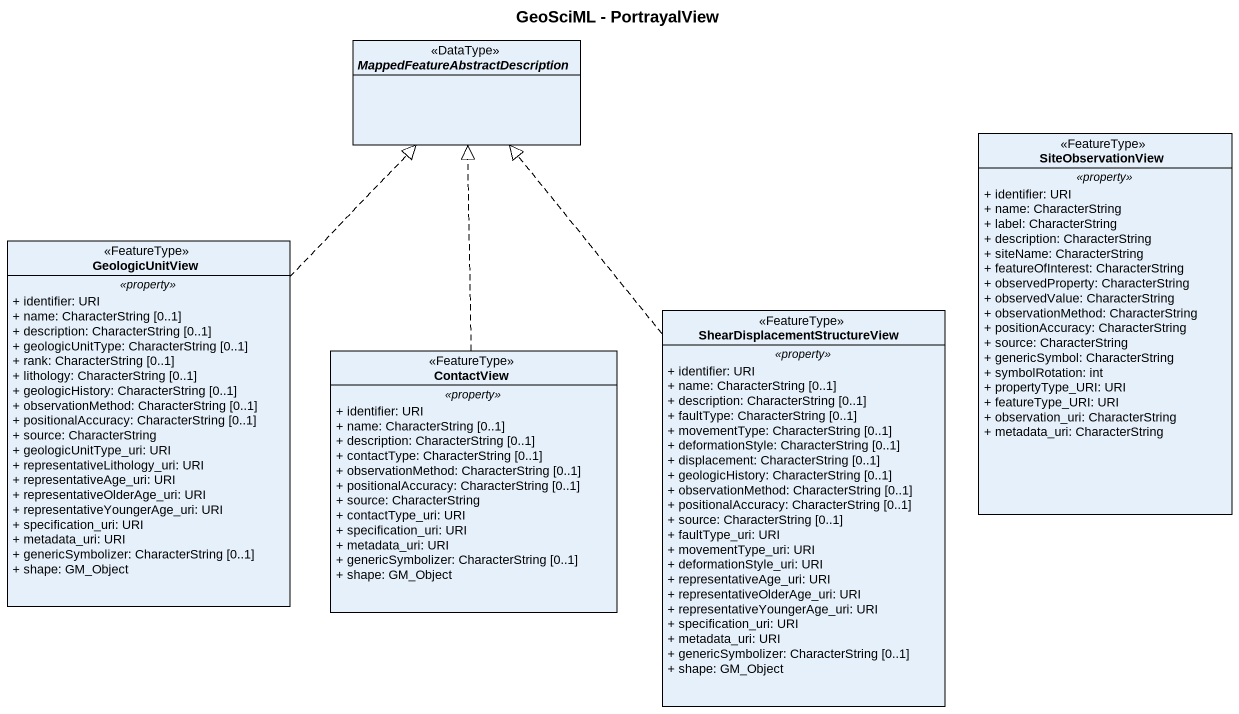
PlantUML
@startuml
title GeoSciML - PortrayalView
hide circle
hide empty members
skinparam classAttributeIconSize 0
abstract class "MappedFeatureAbstractDescription" as MappedFeatureAbstractDescrip <<DataType>>
class SiteObservationView <<FeatureType>> {
  .. <<property>> ..
  + identifier: URI
  + name: CharacterString
  + label: CharacterString
  + description: CharacterString
  + siteName: CharacterString
  + featureOfInterest: CharacterString
  + observedProperty: CharacterString
  + observedValue: CharacterString
  + observationMethod: CharacterString
  + positionAccuracy: CharacterString
  + source: CharacterString
  + genericSymbol: CharacterString
  + symbolRotation: int
  + propertyType_URI: URI
  + featureType_URI: URI
  + observation_uri: CharacterString
  + metadata_uri: CharacterString
}
class GeologicUnitView <<FeatureType>> {
  .. <<property>> ..
  + identifier: URI
  + name: CharacterString [0..1]
  + description: CharacterString [0..1]
  + geologicUnitType: CharacterString [0..1]
  + rank: CharacterString [0..1]
  + lithology: CharacterString [0..1]
  + geologicHistory: CharacterString [0..1]
  + observationMethod: CharacterString [0..1]
  + positionalAccuracy: CharacterString [0..1]
  + source: CharacterString
  + geologicUnitType_uri: URI
  + representativeLithology_uri: URI
  + representativeAge_uri: URI
  + representativeOlderAge_uri: URI
  + representativeYoungerAge_uri: URI
  + specification_uri: URI
  + metadata_uri: URI
  + genericSymbolizer: CharacterString [0..1]
  + shape: GM_Object
}
class ContactView <<FeatureType>> {
  .. <<property>> ..
  + identifier: URI
  + name: CharacterString [0..1]
  + description: CharacterString [0..1]
  + contactType: CharacterString [0..1]
  + observationMethod: CharacterString [0..1]
  + positionalAccuracy: CharacterString [0..1]
  + source: CharacterString
  + contactType_uri: URI
  + specification_uri: URI
  + metadata_uri: URI
  + genericSymbolizer: CharacterString [0..1]
  + shape: GM_Object
}
class "ShearDisplacementStructureView" as ShearDisplacementStructureVi <<FeatureType>> {
  .. <<property>> ..
  + identifier: URI
  + name: CharacterString [0..1]
  + description: CharacterString [0..1]
  + faultType: CharacterString [0..1]
  + movementType: CharacterString [0..1]
  + deformationStyle: CharacterString [0..1]
  + displacement: CharacterString [0..1]
  + geologicHistory: CharacterString [0..1]
  + observationMethod: CharacterString [0..1]
  + positionalAccuracy: CharacterString [0..1]
  + source: CharacterString [0..1]
  + faultType_uri: URI
  + movementType_uri: URI
  + deformationStyle_uri: URI
  + representativeAge_uri: URI
  + representativeOlderAge_uri: URI
  + representativeYoungerAge_uri: URI
  + specification_uri: URI
  + metadata_uri: URI
  + genericSymbolizer: CharacterString [0..1]
  + shape: GM_Object
}
GeologicUnitView .up.|> MappedFeatureAbstractDescrip
ContactView .up.|> MappedFeatureAbstractDescrip
ShearDisplacementStructureVi .up.|> MappedFeatureAbstractDescrip
@enduml
